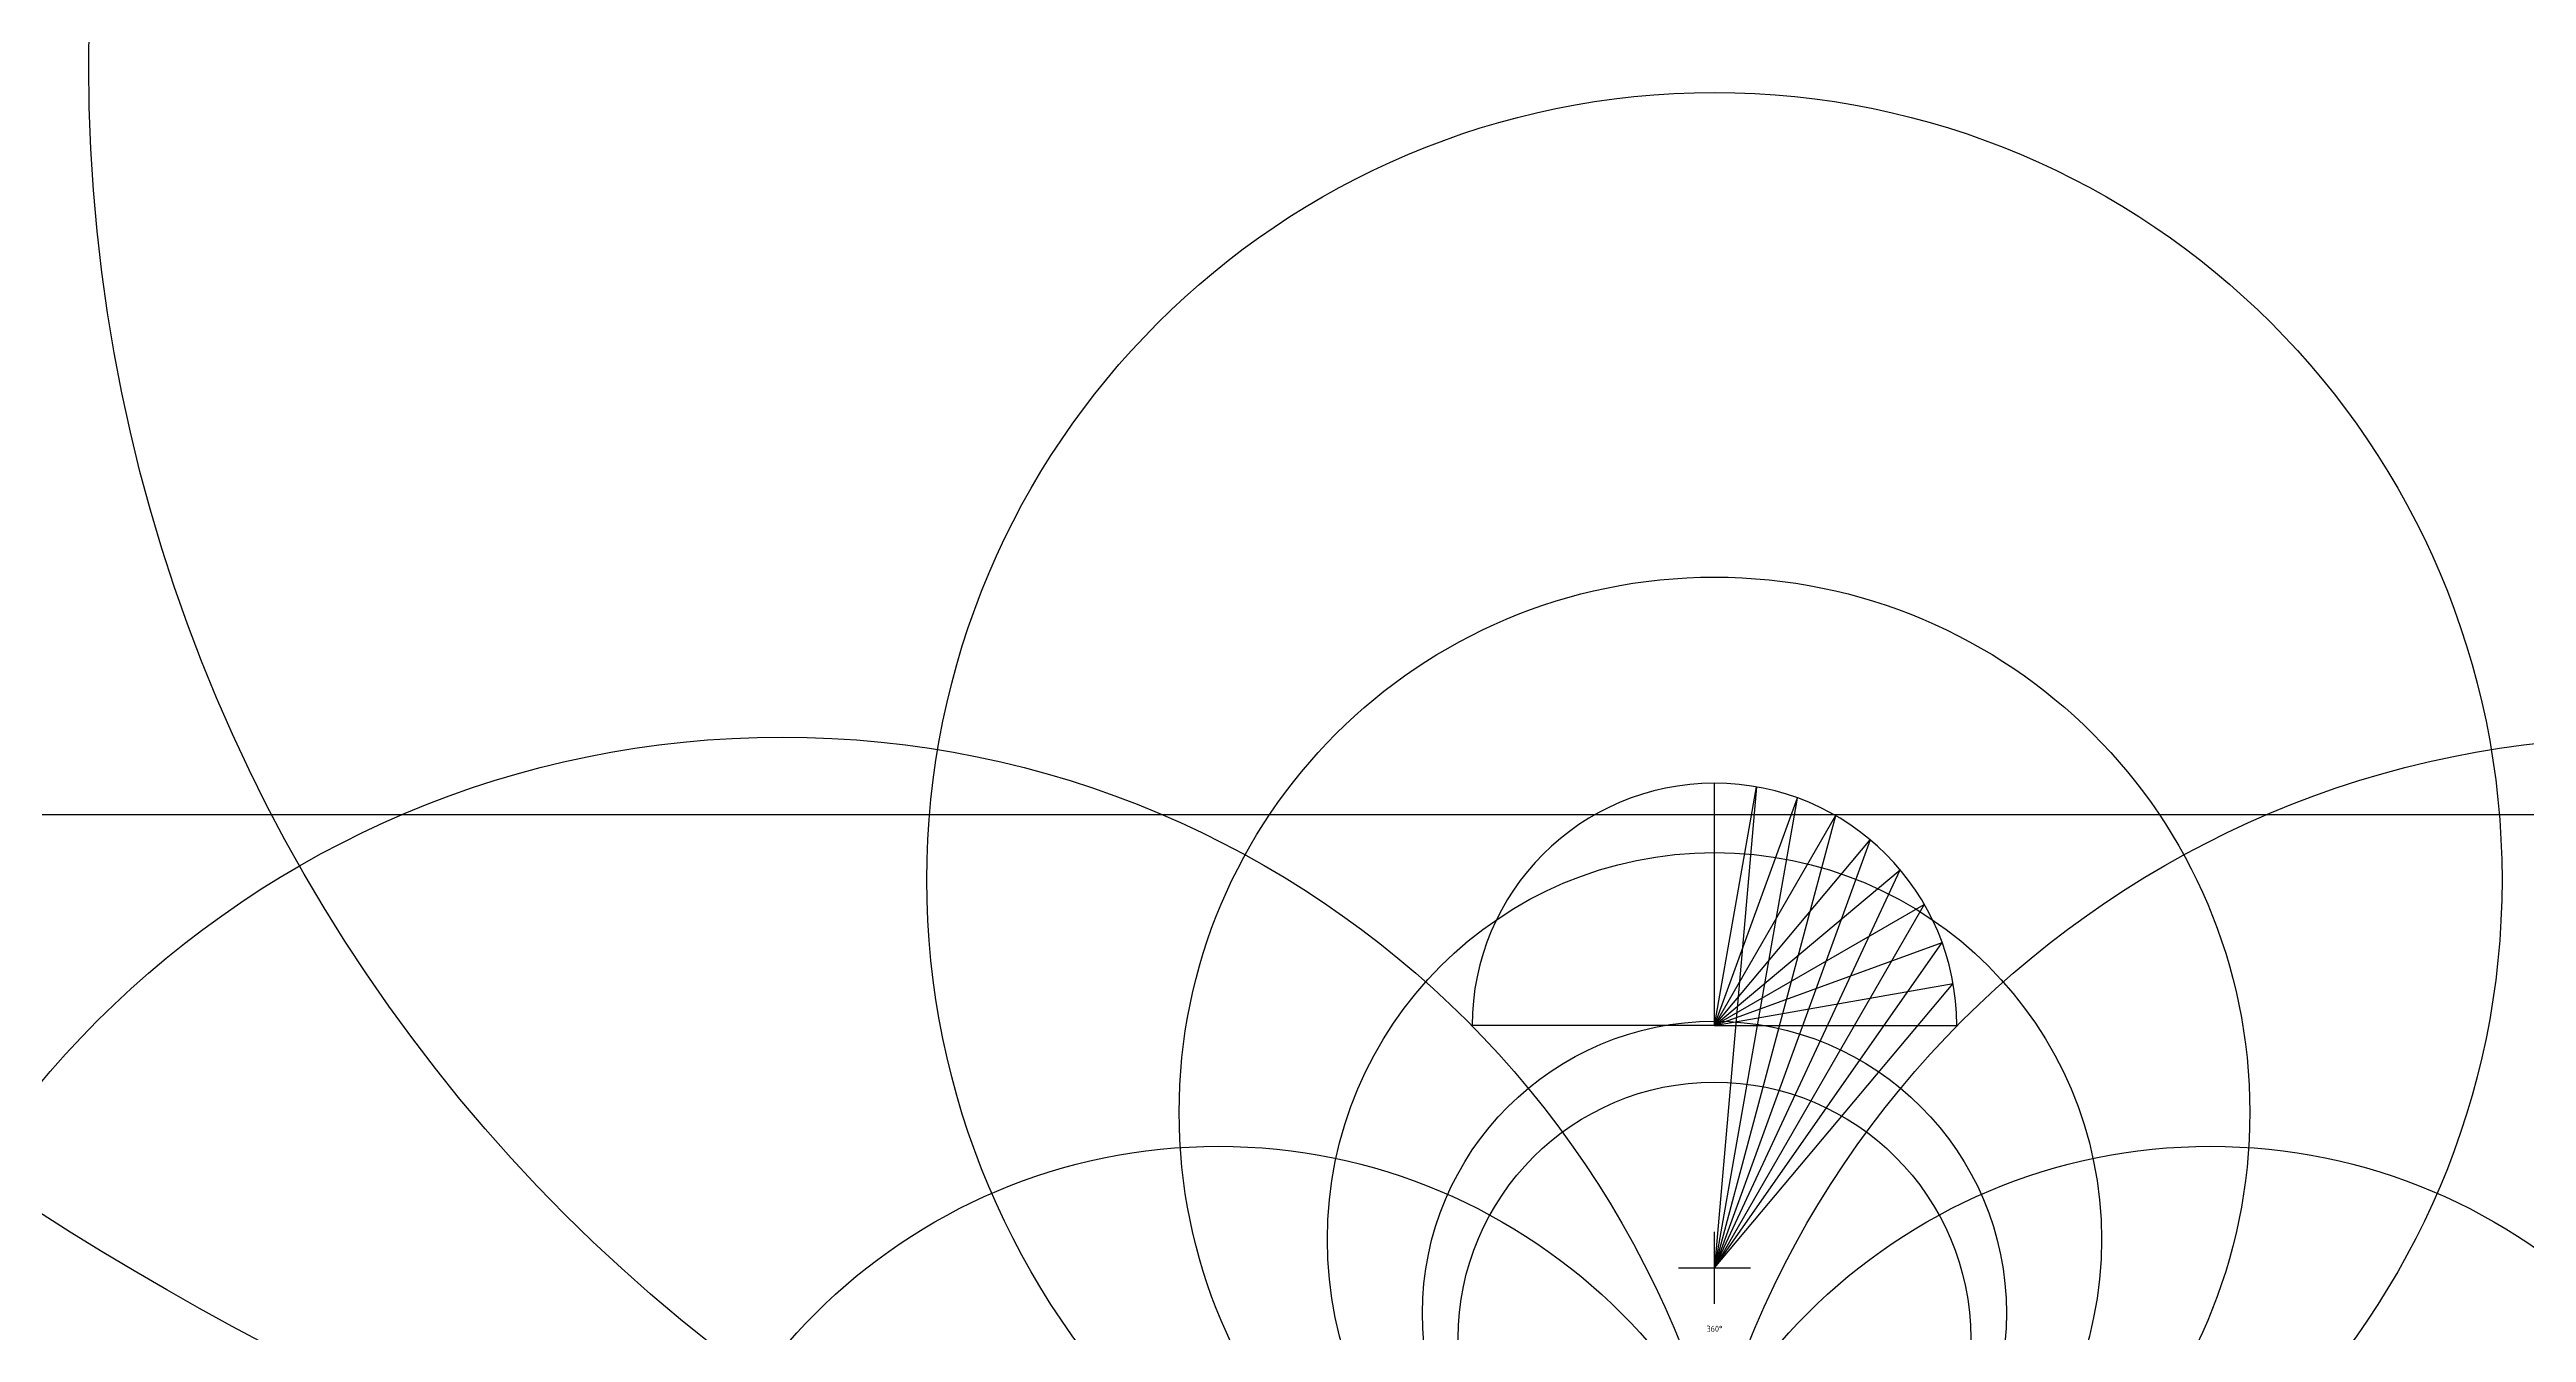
# Model space of a CAD drawing. Header units: millimetres. Extents: x -2402 to 642, y -289 to 1259.
# Drawn here: x -344 to 168, y 52 to 317 of the extents above; entities that cross this region are included whole.
import ezdxf

# ---------------------------------------------------------------- set-up
doc = ezdxf.new("R2010")
doc.units = ezdxf.units.MM
doc.layers.get('0').update_dxf_attribs({"color": 1})
doc.layers.add('DRAW', color=141, linetype='Continuous')
doc.layers.add('TEXT', color=2, linetype='Continuous')
doc.styles.get("Standard").update_dxf_attribs({"font": 'archs.shx'})

msp = doc.modelspace()

# ---------------------------------------------------------------- linework, layer by layer
at = {"color": 2}
for q in [(0, 165.48), (0, 165.48), (8.68, 164.72), (17.1, 162.46), (25, 158.78), (32.14, 153.78), (38.3, 147.62), (43.3, 140.48), (46.98, 132.58), (49.24, 124.16), (-50, 115.48), (50, 115.48)]:
    msp.add_line((0, 115.48), q, dxfattribs=at)
at = {"color": 4}
for p, q in [((8.68, 164.72), (0, 65.48)), ((17.08, 162.42), (0, 65.48)), ((25, 158.78), (0, 65.48)), ((32.14, 153.78), (0, 65.48)), ((0, 65.48), (38.3, 147.62)), ((43.3, 140.48), (0, 65.48)), ((0, 65.48), (46.98, 132.58)), ((0, 65.48), (49.24, 124.16))]:
    msp.add_line(p, q, dxfattribs=at)
for p, q in [((0, 58.03), (0, 72.93)), ((-7.45, 65.48), (7.45, 65.48))]:
    msp.add_line(p, q)
at = {"color": 2}
msp.add_arc((0, 115.48), 50, 0, 180, dxfattribs=at)
at = {"layer": 'DRAW', "color": 5}
msp.add_xline((250.74, 159.06), (1, 0), dxfattribs=at)
at = {"layer": 'DRAW', "color": 3}
for centre, radius in [((0, 617.55), 641.64), ((0, 313.69), 335.47), ((0, 145.52), 162.51), ((0, 97.56), 110.46), ((0, 71.3), 79.87), ((0, 56.1), 60.26), ((0, 50.93), 52.87)]:
    msp.add_circle(centre, radius, dxfattribs=at)
at = {"layer": 'DRAW', "color": 4}
for centre, radius in [((-192.39, -24.77), 199.77), ((192.39, -24.77), 199.77), ((-102.35, -26.97), 117.52), ((102.35, -26.97), 117.52)]:
    msp.add_circle(centre, radius, dxfattribs=at)

# ---------------------------------------------------------------- texts
at = {"layer": 'TEXT', "insert": (0, 52.88), "char_height": 1.25, "width": 2.8047, "attachment_point": 5}
msp.add_mtext('360°', dxfattribs=at)

doc.saveas('drawing.dxf')
